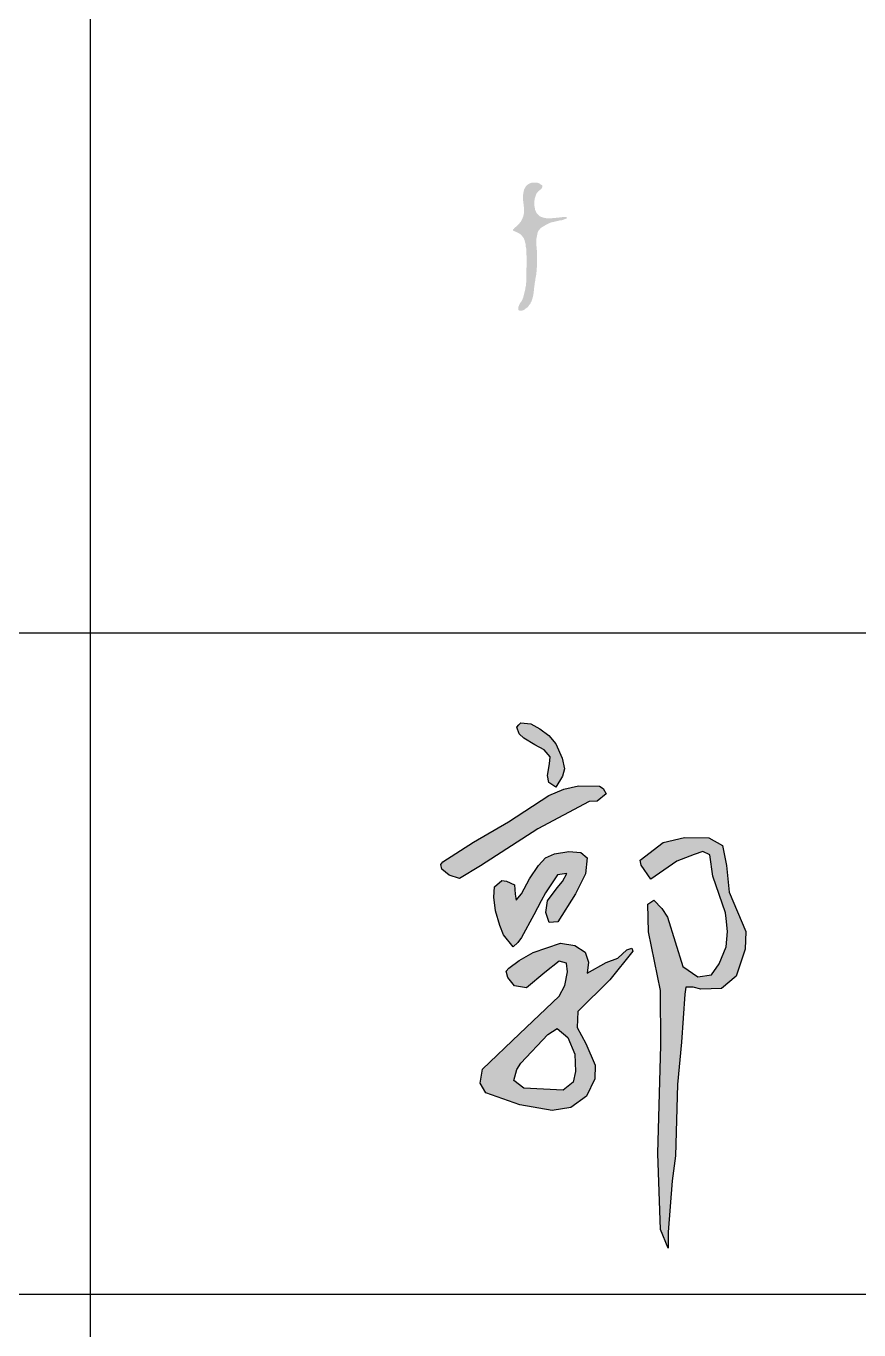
# Model space of a CAD drawing. Extents: x 498328 to 716449, y -893371 to -467753.
# Drawn here: x 607654 to 608600, y -881910 to -880431 of the extents above; entities that cross this region are included whole.
import ezdxf

# ---------------------------------------------------------------- set-up
doc = ezdxf.new("R2010")
doc.units = 0
doc.header["$LTSCALE"] = 1000
doc.layers.get('0').update_dxf_attribs({"linetype": 'CONTINUOUS'})
doc.layers.add('通用-图框C-SHET', color=141, linetype='CONTINUOUS')

# ---------------------------------------------------------------- blocks, each defined once
blk = doc.blocks.new('HUJIANAN')
h = blk.add_hatch(color=2)
h.dxf.hatch_style = 1
h.paths.add_polyline_path([(11.252756, 27.772222), (11.190049, 27.825783), (11.142877, 27.875851), (11.11926, 27.900857), (11.071966, 27.950811), (11.075154, 27.969175), (11.067732, 27.984019), (11.051128, 27.992487), (11.030354, 28.049772), (11.01771, 28.077868), (10.988614, 28.131408), (10.979387, 28.232389), (10.97096, 28.282949), (10.946938, 28.381465), (10.946938, 28.470374), (10.946938, 28.514828), (10.946938, 28.603738), (10.974609, 28.756242), (10.994272, 28.832084), (11.044182, 28.978823), (11.079806, 29.061646), (11.10646, 29.101627), (11.169211, 29.166366), (11.182769, 29.188798), (11.198674, 29.198738), (11.224779, 29.201096), (11.222795, 29.218556), (11.226608, 29.229994), (11.238671, 29.242772), (11.303344, 29.27648), (11.333905, 29.302457), (11.377592, 29.360854), (11.375498, 29.378521), (11.38768, 29.393749), (11.405376, 29.395585), (11.408911, 29.445779), (11.405951, 29.472419), (11.391484, 29.520613), (11.349528, 29.540057), (11.329347, 29.553031), (11.294239, 29.583127), (11.220027, 29.630974), (11.177901, 29.649858), (11.092804, 29.673426), (10.990003, 29.673426), (10.938603, 29.673426), (10.835801, 29.673426), (10.725326, 29.639174), (10.671017, 29.614878), (10.571852, 29.555343), (10.502885, 29.496415), (10.472125, 29.459796), (10.425986, 29.381692), (10.379662, 29.298804), (10.362234, 29.25233), (10.342634, 29.15942), (10.33152, 29.092738), (10.325963, 29.059397), (10.314849, 28.992715), (10.312071, 28.976045), (10.310682, 28.967709), (10.307903, 28.951039), (10.307903, 28.834346), (10.307903, 28.775999), (10.307903, 28.659306), (10.319017, 28.625965), (10.324574, 28.609294), (10.335688, 28.575953), (10.325735, 28.526628), (10.329042, 28.496862), (10.34958, 28.450925), (10.34958, 28.3898), (10.34958, 28.359237), (10.34958, 28.298112), (10.355136, 28.298112), (10.363472, 28.298112), (10.363472, 28.159192), (10.363472, 28.089732), (10.363472, 27.950811), (10.332012, 27.796696), (10.307889, 27.720069), (10.245389, 27.575726), (10.201649, 27.485602), (10.172836, 27.442383), (10.106469, 27.367345), (10.091889, 27.353602), (10.085763, 27.344412), (10.078685, 27.325669), (10.025895, 27.272879), (9.9995, 27.246484), (9.94671, 27.193694), (9.882705, 27.147425), (9.851924, 27.122241), (9.793897, 27.068666), (9.79263, 27.049029), (9.780005, 27.033936), (9.762546, 27.035919), (9.751107, 27.032106), (9.738329, 27.020043), (9.734788, 27.003518), (9.733393, 26.995148), (9.731383, 26.978367), (9.737403, 26.965847), (9.741888, 26.959868), (9.752221, 26.950583), (9.802233, 26.925577), (9.827238, 26.913075), (9.87725, 26.888069), (9.89392, 26.882512), (9.902256, 26.879734), (9.918926, 26.874177), (9.985608, 26.840836), (10.018949, 26.824166), (10.085631, 26.790825), (10.15706, 26.741508), (10.190946, 26.713269), (10.252335, 26.651904), (10.268712, 26.609379), (10.284894, 26.588343), (10.321796, 26.561606), (10.366886, 26.476892), (10.38533, 26.431491), (10.412094, 26.339333), (10.413769, 26.298063), (10.421976, 26.275083), (10.446824, 26.242088), (10.452137, 26.118821), (10.460614, 26.056652), (10.4885, 25.936463), (10.4885, 25.880895), (10.4885, 25.853111), (10.4885, 25.797543), (10.494057, 25.797543), (10.502392, 25.797543), (10.502392, 25.69752), (10.502392, 25.647509), (10.502392, 25.547486), (10.507949, 25.547486), (10.516284, 25.547486), (10.516284, 25.269645), (10.516284, 25.130724), (10.516284, 24.852883), (10.502392, 24.852883), (10.502392, 24.641724), (10.502392, 24.536144), (10.502392, 24.324985), (10.4885, 24.324985), (10.4885, 24.191621), (10.4885, 24.12494), (10.4885, 23.991576), (10.474608, 23.991576), (10.474608, 23.924894), (10.474608, 23.891553), (10.474608, 23.824871), (10.44936, 23.726153), (10.43957, 23.675801), (10.425986, 23.574814), (10.398202, 23.463678), (10.38431, 23.40811), (10.356526, 23.296973), (10.316504, 23.147441), (10.2881, 23.073591), (10.217605, 22.93578), (10.147489, 22.840616), (10.117493, 22.787767), (10.071739, 22.678777), (10.044666, 22.613318), (10.037195, 22.575962), (10.037008, 22.505126), (10.040975, 22.47179), (10.04923, 22.453628), (10.071739, 22.42872), (10.085627, 22.42842), (10.095346, 22.421131), (10.099523, 22.407882), (10.160648, 22.407882), (10.19121, 22.407882), (10.252335, 22.407882), (10.335028, 22.438718), (10.375339, 22.460313), (10.446824, 22.512072), (10.492712, 22.553304), (10.518285, 22.571773), (10.571852, 22.602371), (10.639741, 22.70001), (10.676008, 22.747436), (10.752449, 22.838535), (10.745758, 22.857624), (10.750576, 22.874485), (10.766341, 22.887158), (10.801886, 22.971355), (10.817272, 23.014715), (10.842748, 23.102484), (10.859418, 23.169166), (10.867753, 23.202507), (10.884424, 23.269189), (10.889975, 23.331627), (10.897173, 23.363298), (10.919154, 23.422002), (10.909201, 23.471327), (10.912509, 23.501093), (10.933046, 23.54703), (10.933046, 23.588706), (10.933046, 23.609544), (10.933046, 23.651221), (10.935824, 23.670669), (10.937213, 23.680394), (10.939992, 23.699843), (10.951106, 23.777638), (10.956662, 23.816536), (10.967776, 23.894331), (10.97759, 24.001238), (10.987475, 24.054894), (11.016398, 24.15828), (11.014, 24.230959), (11.01835, 24.268655), (11.037236, 24.338877), (11.04835, 24.405559), (11.053907, 24.4389), (11.06502, 24.505582), (11.061969, 24.556191), (11.066558, 24.583726), (11.085858, 24.63061), (11.085858, 24.713963), (11.085858, 24.755639), (11.085858, 24.838991), (11.09975, 24.838991), (11.09975, 25.244639), (11.09975, 25.447463), (11.09975, 25.853111), (11.094194, 25.853111), (11.085858, 25.853111), (11.085858, 25.936463), (11.085858, 25.978139), (11.085858, 26.061492), (11.080302, 26.061492), (11.071966, 26.061492), (11.071966, 26.23931), (11.071966, 26.328219), (11.071966, 26.506037), (11.09319, 26.620144), (11.104305, 26.67711), (11.127535, 26.790825), (11.150205, 26.87866), (11.173139, 26.923001), (11.231725, 26.992259), (11.276473, 27.05686), (11.306045, 27.086432), (11.370646, 27.13118), (11.468455, 27.188575), (11.517086, 27.217753), (11.613756, 27.277046), (11.702666, 27.321501), (11.74712, 27.343728), (11.836029, 27.388183), (11.85582, 27.398279), (11.877705, 27.402075), (11.944387, 27.418745), (11.977728, 27.427081), (12.04441, 27.443751), (12.089962, 27.448728), (12.113012, 27.454491), (12.155547, 27.471535), (12.200816, 27.478635), (12.223398, 27.484281), (12.266683, 27.499319), (12.318431, 27.503359), (12.345294, 27.510821), (12.391711, 27.534049), (12.464336, 27.530372), (12.502429, 27.534767), (12.572308, 27.554888), (12.653182, 27.591508), (12.695312, 27.606955), (12.780689, 27.631294), (12.780689, 27.642407), (12.780689, 27.647964), (12.780689, 27.659078), (12.791803, 27.659078), (12.797359, 27.659078), (12.808473, 27.659078), (12.810457, 27.676538), (12.806644, 27.687976), (12.794581, 27.700754), (12.779866, 27.69115), (12.758915, 27.698134), (12.752905, 27.714646), (12.658439, 27.714646), (12.611206, 27.714646), (12.51674, 27.714646), (12.51674, 27.709089), (12.51674, 27.700754), (12.455615, 27.700754), (12.425052, 27.700754), (12.363927, 27.700754), (12.363927, 27.695197), (12.363927, 27.686862), (12.308359, 27.686862), (12.280575, 27.686862), (12.225007, 27.686862), (12.186109, 27.675748), (12.16666, 27.670192), (12.127762, 27.659078), (12.066637, 27.659078), (12.036075, 27.659078), (11.97495, 27.659078), (11.97495, 27.653521), (11.97495, 27.645186), (11.847143, 27.645186), (11.78324, 27.645186), (11.655433, 27.645186), (11.537638, 27.667852), (11.479069, 27.681797), (11.3637, 27.714646), (11.288799, 27.749155)])
blk = doc.blocks.new('GUIOSDA')
h = blk.add_hatch(color=256)
h.paths.add_polyline_path([(66.39, -28.72), (65.66, -27.09), (64.87, -26.16), (63.87, -25.39), (62.85, -24.84), (61.68, -24.72), (61.47, -24.94), (61.24, -25.21), (61.51, -25.95), (62.05, -26.47), (63.3, -27.23), (64.36, -27.79), (65.03, -28.56), (64.94, -29.36), (64.74, -30.71), (64.88, -31.5), (65.68, -32.01), (66.41, -30.78), (66.67, -29.93)])
h.paths.add_polyline_path([(64.89, -32.97), (60.28, -35.93), (56.33, -38.25), (52.84, -40.5), (52.6, -40.79), (52.75, -41.32), (53.56, -41.99), (54.73, -42.37), (57.12, -40.93), (63.64, -36.74), (69.47, -33.65), (70.37, -33.6), (71.37, -32.77), (71.06, -32.18), (70.64, -31.92), (68.23, -31.87), (66.56, -32.26)])
h.paths.add_polyline_path([(63.18, -46.51), (64.01, -44.9), (64.5, -44.01), (65.84, -41.96), (66.91, -41.81), (66.43, -42.71), (65.82, -43.42), (64.74, -44.9), (64.52, -46.23), (64.91, -47.37), (65.89, -47.28), (67.89, -44.1), (69.04, -41.85), (69.23, -40.02), (68.5, -39.44), (67.13, -39.32), (65.53, -39.58), (64.5, -40.03), (63.7, -40.91), (62.69, -42.41), (61.79, -44.12), (61.18, -44.83), (61.06, -44.15), (60.97, -43.1), (60.08, -42.68), (59.55, -42.59), (58.72, -43.32), (58.62, -44.48), (58.84, -46.04), (59.33, -47.7), (59.72, -48.75), (60.82, -50.12), (61.35, -49.64), (61.79, -49.08)])
h.paths.add_polyline_path([(66.04, -51.75), (66.89, -51.98), (67.01, -52.96), (66.7, -54.53), (66.03, -55.73), (61.54, -59.99), (57.35, -64.02), (57.07, -65.6), (57.73, -66.68), (61.57, -68.04), (65.27, -68.68), (67.36, -68.34), (69.15, -67.09), (70.1, -65.09), (70.15, -63.57), (69.07, -61.09), (68.1, -59.28), (68.17, -57.47), (71.78, -53.89), (74.4, -50.64), (74.29, -50.27), (73.74, -50.47), (72.69, -51.4), (71.39, -51.91), (69.21, -53.1), (69.38, -51.88), (69.01, -50.72), (67.82, -49.99), (66.2, -49.72), (63.1, -50.78), (61.49, -51.68), (60.33, -52.56), (60.02, -52.89), (60.21, -53.62), (60.98, -54.54), (62.34, -54.79), (64.43, -53.05)])
h.paths.add_polyline_path([(65.81, -59.41), (67.02, -60.42), (67.81, -62.32), (67.92, -64.27), (67.65, -65.47), (66.5, -66.38), (62.02, -66.18), (60.89, -65.29), (61.23, -64.04), (61.7, -63.34), (64.78, -60.06)], flags=16)
h.paths.add_polyline_path([(78.36, -46.75), (77.7, -45.77), (76.78, -44.85), (76.1, -45.29), (76.19, -48.42), (77.56, -55.09), (77.58, -61.29), (77.26, -73.56), (77.54, -82.19), (78.42, -84.32), (78.42, -82.49), (78.86, -76.67), (79.24, -73.83), (79.49, -65.75), (79.95, -60.93), (80.32, -55.51), (80.43, -54.7), (81.26, -54.7), (82.13, -54.94), (84.47, -54.84), (86.14, -53.47), (87.17, -50.41), (87.22, -48.38), (85.34, -43.94), (85.04, -40.9), (84.57, -38.62), (83.03, -37.77), (80.29, -37.74), (77.85, -38.3), (75.24, -40.3), (75.37, -40.87), (76.44, -42.47), (79.41, -40.41), (81.35, -39.65), (82.36, -39.33), (83.14, -39.69), (83.5, -42.11), (84.93, -46.26), (84.99, -46.9), (85.16, -48.39), (85.01, -50.12), (84.21, -52.07), (83.33, -53.32), (81.79, -53.53), (80.09, -52.37)])
for points in [[(61.68, -24.72), (62.85, -24.84), (63.87, -25.39), (64.87, -26.16), (65.66, -27.09), (66.39, -28.72), (66.67, -29.93), (66.41, -30.78), (65.68, -32.01), (64.88, -31.5), (64.74, -30.71), (64.94, -29.36), (65.03, -28.56), (64.36, -27.79), (63.3, -27.23), (62.05, -26.47), (61.51, -25.95), (61.24, -25.21), (61.47, -24.94)], [(52.84, -40.5), (56.33, -38.25), (60.28, -35.93), (64.89, -32.97), (66.56, -32.26), (68.23, -31.87), (70.64, -31.92), (71.06, -32.18), (71.37, -32.77), (70.37, -33.6), (69.47, -33.65), (63.64, -36.74), (57.12, -40.93), (54.73, -42.37), (53.56, -41.99), (52.75, -41.32), (52.6, -40.79)], [(75.24, -40.3), (77.85, -38.3), (80.29, -37.74), (83.03, -37.77), (84.57, -38.62), (85.04, -40.9), (85.34, -43.94), (87.22, -48.38), (87.17, -50.41), (86.14, -53.47), (84.47, -54.84), (82.13, -54.94), (81.26, -54.7), (80.43, -54.7), (80.32, -55.51), (79.95, -60.93), (79.49, -65.75), (79.24, -73.83), (78.86, -76.67), (78.42, -82.49), (78.42, -84.32), (77.54, -82.19), (77.26, -73.56), (77.58, -61.29), (77.56, -55.09), (76.19, -48.42), (76.1, -45.29), (76.78, -44.85), (77.7, -45.77), (78.36, -46.75), (80.09, -52.37), (81.79, -53.53), (83.33, -53.32), (84.21, -52.07), (85.01, -50.12), (85.16, -48.39), (84.99, -46.9), (84.93, -46.26), (83.5, -42.11), (83.14, -39.69), (82.36, -39.33), (81.35, -39.65), (79.41, -40.41), (76.44, -42.47), (75.37, -40.87)], [(58.72, -43.32), (59.55, -42.59), (60.08, -42.68), (60.97, -43.1), (61.06, -44.15), (61.18, -44.83), (61.79, -44.12), (62.69, -42.41), (63.7, -40.91), (64.5, -40.03), (65.53, -39.58), (67.13, -39.32), (68.5, -39.44), (69.23, -40.02), (69.04, -41.85), (67.89, -44.1), (65.89, -47.28), (64.91, -47.37), (64.52, -46.23), (64.74, -44.9), (65.82, -43.42), (66.43, -42.71), (66.91, -41.81), (65.84, -41.96), (64.5, -44.01), (64.01, -44.9), (63.18, -46.51), (61.79, -49.08), (61.35, -49.64), (60.82, -50.12), (59.72, -48.75), (59.33, -47.7), (58.84, -46.04), (58.62, -44.48)], [(60.33, -52.56), (61.49, -51.68), (63.1, -50.78), (66.2, -49.72), (67.82, -49.99), (69.01, -50.72), (69.38, -51.88), (69.21, -53.1), (71.39, -51.91), (72.69, -51.4), (73.74, -50.47), (74.29, -50.27), (74.4, -50.64), (71.78, -53.89), (68.17, -57.47), (68.1, -59.28), (69.07, -61.09), (70.15, -63.57), (70.1, -65.09), (69.15, -67.09), (67.36, -68.34), (65.27, -68.68), (61.57, -68.04), (57.73, -66.68), (57.07, -65.6), (57.35, -64.02), (61.54, -59.99), (66.03, -55.73), (66.7, -54.53), (67.01, -52.96), (66.89, -51.98), (66.04, -51.75), (64.43, -53.05), (62.34, -54.79), (60.98, -54.54), (60.21, -53.62), (60.02, -52.89)], [(61.7, -63.34), (64.78, -60.06), (65.81, -59.41), (67.02, -60.42), (67.81, -62.32), (67.92, -64.27), (67.65, -65.47), (66.5, -66.38), (62.02, -66.18), (60.89, -65.29), (61.23, -64.04)]]:
    blk.add_lwpolyline(points, close=True)
blk = doc.blocks.new('图框1')
at = {"layer": '通用-图框C-SHET'}
for p, q in [((707539.4, -229106), (707539.4, -235106)), ((704539.4, -232856), (709539.4, -232856)), ((704539.4, -233606), (709539.4, -233606))]:
    blk.add_line(p, q, dxfattribs=at)
for name, p, xscale, yscale, zscale in [('HUJIANAN', (707824.4, -232938.5), 20, 20, 20), ('GUIOSDA', (707411.1, -232710.8), 10, 10, 10)]:
    blk.add_blockref(name, p, dxfattribs=dict(xscale=xscale, yscale=yscale, zscale=zscale))

msp = doc.modelspace()

# ---------------------------------------------------------------- block references
at = {"color": 1, "lineweight": 13}
msp.add_blockref('图框1', (-99812.1, -648263.1), dxfattribs=at)

doc.saveas('drawing.dxf')
